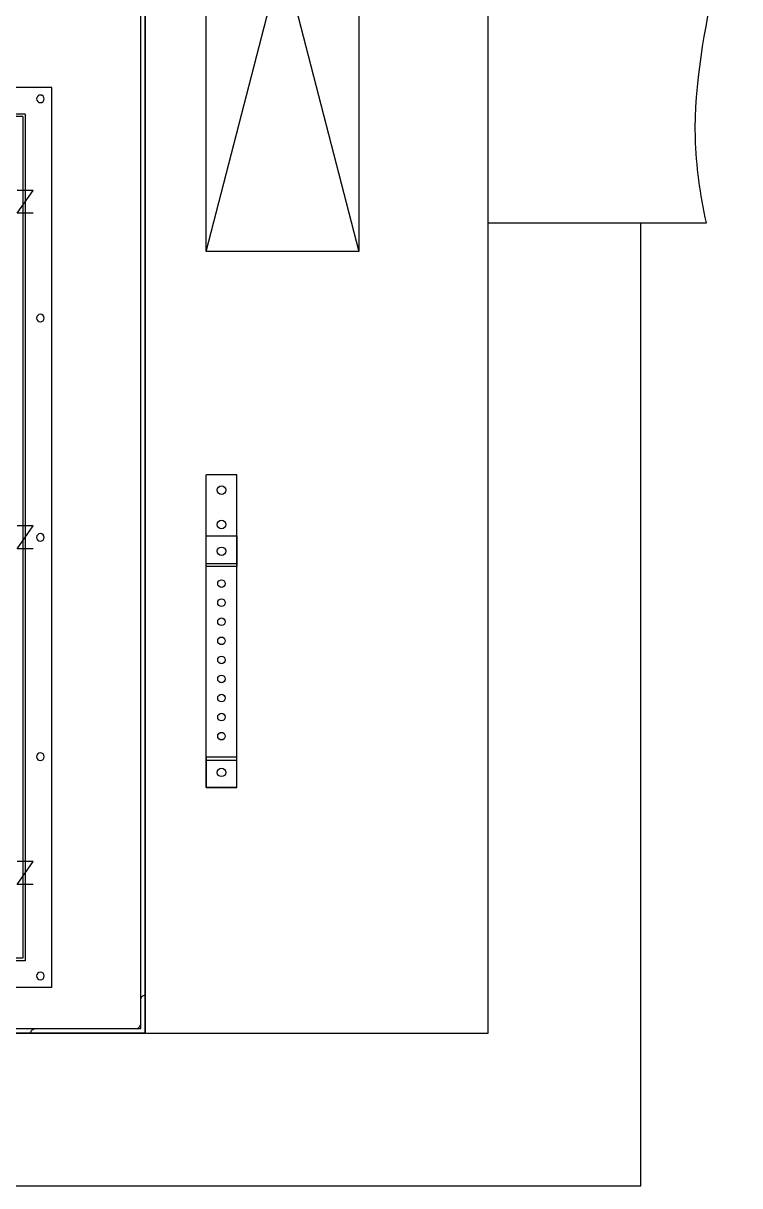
# Model space of a CAD drawing. Header units: millimetres. Extents: x 89450 to 753248, y -530175 to 1209785.
# Drawn here: x 398940 to 399880, y -110491 to -108967 of the extents above; entities that cross this region are included whole.
import ezdxf

# ---------------------------------------------------------------- set-up
doc = ezdxf.new("R2010")
doc.units = ezdxf.units.MM
doc.header["$LTSCALE"] = 150
doc.linetypes.add('HIDDEN', pattern=[9.525, 6.35, -3.175])
doc.layers.add('------00 Load Bank', color=3, linetype='Continuous')
doc.layers.add('-----35 Equipmnet Pad', color=7, linetype='Continuous')

# ---------------------------------------------------------------- blocks, each defined once
blk = doc.blocks.new('A$Cd768ecee')
at = {"color": 0}
for p, q in [((0, 0), (0, 1180)), ((0, 1180), (1180, 1180)), ((1180, 0), (1180, 1180)), ((35, 1145), (1145, 1145)), ((35, 1145), (35, 35)), ((1145, 1145), (1145, 35)), ((38.2, 1141.8), (1141.8, 1141.8)), ((38.2, 1141.8), (38.2, 38.2)), ((1141.8, 1141.8), (1141.8, 38.2)), ((100, 1080), (100, 100)), ((100, 1080), (1080, 1080)), ((103.2, 1076.8), (1076.8, 1076.8)), ((103.2, 1076.8), (103.2, 103.2)), ((1076.8, 1076.8), (1076.8, 103.2)), ((1080, 1080), (1080, 100)), ((100, 100), (1080, 100)), ((103.2, 103.2), (1076.8, 103.2)), ((35, 35), (1145, 35)), ((38.2, 38.2), (1141.8, 38.2)), ((0, 0), (1180, 0))]:
    blk.add_line(p, q, dxfattribs=at)
for points in [[(135, 1155.4), (135, 1134.6), (165, 1155.4), (165, 1134.6)], [(575, 1155.4), (575, 1134.6), (605, 1155.4), (605, 1134.6)], [(1015, 1155.4), (1015, 1134.6), (1045, 1155.4), (1045, 1134.6)], [(24.6, 1015), (45.4, 1015), (24.6, 1045), (45.4, 1045)], [(1155.4, 1015), (1134.6, 1015), (1155.4, 1045), (1134.6, 1045)], [(24.6, 575), (45.4, 575), (24.6, 605), (45.4, 605)], [(1155.4, 575), (1134.6, 575), (1155.4, 605), (1134.6, 605)], [(24.6, 135), (45.4, 135), (24.6, 165), (45.4, 165)], [(1155.4, 135), (1134.6, 135), (1155.4, 165), (1134.6, 165)], [(135, 24.6), (135, 45.4), (165, 24.6), (165, 45.4)], [(575, 24.6), (575, 45.4), (605, 24.6), (605, 45.4)], [(1015, 24.6), (1015, 45.4), (1045, 24.6), (1045, 45.4)]]:
    blk.add_lwpolyline(points, dxfattribs=at)
for centre, radius in [((15, 1165), 5), ((302.5, 1165), 5), ((590, 1165), 5), ((877.5, 1165), 5), ((1165, 1165), 5), ((55, 1125), 5.5), ((269, 1125), 5.5), ((483, 1125), 5.5), ((697, 1125), 5.5), ((911, 1125), 5.5), ((1125, 1125), 5.5), ((55, 911), 5.5), ((1125, 911), 5.5), ((15, 877.5), 5), ((1165, 877.5), 5), ((55, 697), 5.5), ((1125, 697), 5.5), ((15, 590), 5), ((1165, 590), 5), ((55, 483), 5.5), ((1125, 483), 5.5), ((15, 302.5), 5), ((1165, 302.5), 5), ((55, 269), 5.5), ((1125, 269), 5.5), ((55, 55), 5.5), ((269, 55), 5.5), ((483, 55), 5.5), ((697, 55), 5.5), ((911, 55), 5.5), ((1125, 55), 5.5), ((15, 15), 5), ((302.5, 15), 5), ((590, 15), 5), ((877.5, 15), 5), ((1165, 15), 5)]:
    blk.add_circle(centre, radius, dxfattribs=at)

msp = doc.modelspace()

# ---------------------------------------------------------------- linework, layer by layer
at = {"layer": '------00 Load Bank', "color": 161}
for p, q in [((399100.2, -107691.4), (399100.2, -109199.1)), ((399550.2, -109229.1, -9.9), (399836.3, -109229.1, -9.9)), ((399180.2, -109969.5), (399180.2, -109559.5)), ((399220.2, -109559.5), (399180.2, -109559.5)), ((399220.2, -109639.5), (399220.2, -109559.5)), ((399220.2, -109969.5), (399220.2, -109639.5)), ((399220.2, -109969.5), (399180.2, -109969.5))]:
    msp.add_line(p, q, dxfattribs=at)
at = {"layer": '------00 Load Bank', "color": 161, "linetype": 'HIDDEN'}
for p, q in [((399180.2, -109675.5), (399220.2, -109675.5)), ((399180.2, -109933.5), (399220.2, -109933.5))]:
    msp.add_line(p, q, dxfattribs=at)
at = {"layer": '------00 Load Bank', "color": 161, "elevation": 0}
for points in [[(399100.2, -107691.4), (397730.2, -107691.4), (397730.2, -110291.4), (399100.2, -110291.4), (399100.2, -107691.4)], [(399100.2, -110291.4), (399550.2, -110291.4), (399550.2, -107691.4), (399100.2, -107691.4)], [(399180.2, -109639.5), (399220.2, -109639.5), (399220.2, -109679.5), (399180.2, -109679.5), (399180.2, -109639.5)], [(399180.2, -109969.5), (399220.2, -109969.5), (399220.2, -109929.5), (399180.2, -109929.5), (399180.2, -109969.5)]]:
    msp.add_lwpolyline(points, dxfattribs=at)
for points in [[(399100.2, -110291.4), (397730.2, -110291.4), (397730.2, -107691.4), (399100.2, -107691.4)], [(399094.2, -107697.4), (397736.2, -107697.4), (397736.2, -110285.4), (399094.2, -110285.4)]]:
    msp.add_lwpolyline(points, close=True, dxfattribs=at)
at = {"layer": '------00 Load Bank', "color": 161, "linetype": 'HIDDEN', "ltscale": 5, "elevation": -9.9}
msp.add_lwpolyline([(399180.2, -109266.7), (399180.2, -108491.6), (399380.2, -108491.6), (399380.2, -109266.7)], close=True, dxfattribs=at)
for points in [[(399180.2, -109266.7), (399380.2, -108491.6)], [(399180.2, -108491.6), (399380.2, -109266.7)]]:
    msp.add_lwpolyline(points, dxfattribs=at)
at = {"layer": '------00 Load Bank', "color": 161, "ltscale": 0.2, "elevation": 0}
msp.add_lwpolyline([(399100.2, -110241.4), (399100.2, -110291.4), (398950.2, -110291.4), (398950.2, -110291.4, -0.414214), (398956.2, -110285.4), (399088.2, -110285.4, 0.414214), (399094.2, -110279.4), (399094.2, -110247.4, -0.414214), (399100.2, -110241.4), (399100.2, -110241.4)], format="xyb", dxfattribs=at)
at = {"layer": '------00 Load Bank', "color": 161}
for centre, radius in [((399200.2, -109579.5), 5.5), ((399200.2, -109624.5), 5.5), ((399200.2, -109659.5), 5.5), ((399200.2, -109702), 5), ((399200.2, -109727), 5), ((399200.2, -109752), 5), ((399200.2, -109777), 5), ((399200.2, -109802), 5), ((399200.2, -109827), 5), ((399200.2, -109852), 5), ((399200.2, -109877), 5), ((399200.2, -109902), 5), ((399200.2, -109949.5), 5.5)]:
    msp.add_circle(centre, radius, dxfattribs=at)
msp.add_open_spline([(399836.3, -109229.1), (399828.3, -109191.9), (399801.9, -109015.1), (399904.6, -108775.7), (399849.5, -108583.8), (399831.3, -108529.1)], degree=3, knots=[124.01415, 124.01415, 124.01415, 124.01415, 238.000173, 663.61754, 833.548095, 833.548095, 833.548095, 833.548095], dxfattribs=at)
at = {"layer": '-----35 Equipmnet Pad', "color": 161, "ltscale": 5, "elevation": 0}
msp.add_lwpolyline([(397530.2, -109229.1), (397530.2, -110491.4), (399750.2, -110491.4), (399750.2, -109229.1)], dxfattribs=at)

# ---------------------------------------------------------------- block references
at = {"layer": '------00 Load Bank', "color": 161, "xscale": -1}
msp.add_blockref('A$Cd768ecee', (398977.7, -110231.4), dxfattribs=at)

doc.saveas('drawing.dxf')
